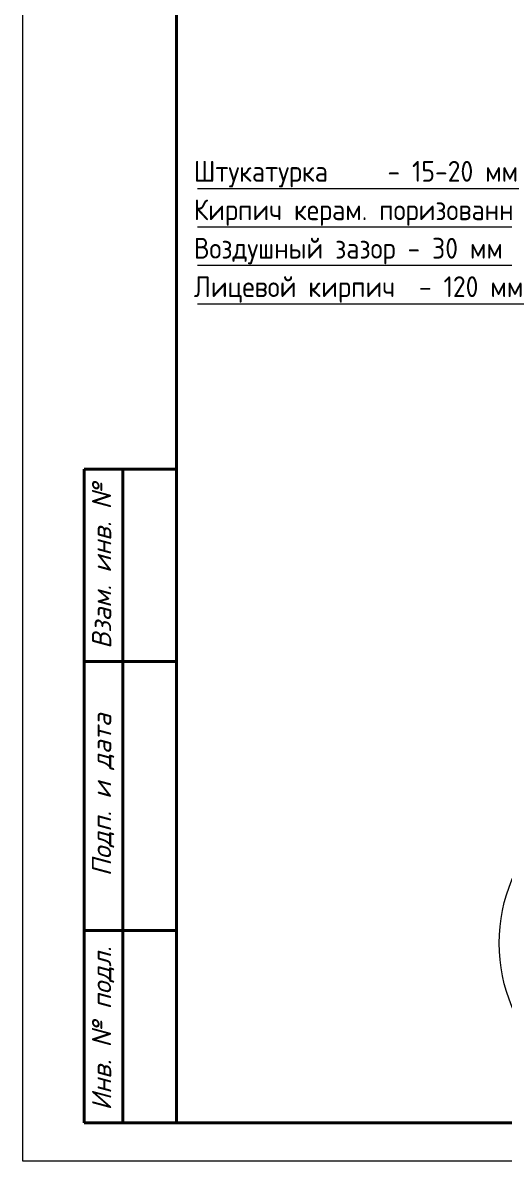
# Model space of a CAD drawing. Header units: millimetres. Extents: x 854812 to 1164625, y 589925 to 823301.
# Drawn here: x 1072554 to 1078815, y 621926 to 636730 of the extents above; entities that cross this region are included whole.
import ezdxf
from ezdxf.enums import TextEntityAlignment as Align

# ---------------------------------------------------------------- set-up
doc = ezdxf.new("R2010")
doc.units = ezdxf.units.MM
for name, color, linetype, lineweight in [('Text', 7, 'Continuous', 15), ('текст', 7, 'Continuous', 13), ('УКАЗАТЕЛЬ', 6, 'Continuous', 13), ('ФАСАД', 7, 'Continuous', 13)]:
    doc.layers.add(name, color=color, linetype=linetype, lineweight=lineweight)
doc.styles.add('GOST 2.304', font='isocpeur.ttf', dxfattribs={"width": 0.9})
doc.styles.get("Standard").update_dxf_attribs({"font": 'arial.ttf'})
doc.styles.add('Ок1', font='isocpeur.ttf', dxfattribs={"oblique": 15})
doc.styles.add('Оксана', font='arial.ttf')

# ---------------------------------------------------------------- blocks, each defined once
blk = doc.blocks.new('*U8')
at = {"color": 7, "linetype": 'Continuous', "lineweight": 40}
for p, q in [((-412, 90), (-400, 90)), ((-412, 5), (-412, 90)), ((-407, 5), (-407, 90)), ((-412, 65), (-400, 65)), ((-412, 30), (-400, 30)), ((-412, 5), (-400, 5))]:
    blk.add_line(p, q, dxfattribs=at)
at = {"color": 7, "linetype": 'Continuous', "lineweight": 0}
blk.add_lwpolyline([(-420, 297), (0, 297), (0, 0), (-420, 0)], close=True, dxfattribs=at)
at = {"color": 7, "linetype": 'Continuous', "lineweight": 40}
blk.add_lwpolyline([(-400, 292), (-5, 292), (-5, 5), (-400, 5)], close=True, dxfattribs=at)
at = {"color": 7, "style": 'Оксана', "flags": 8}
for tag, height, p in [('НАИМЕНОВАНИЕ_ОБЪЕКТА_СТРОИТЕЛЬСТВА', 2.71, (-64.88, 42.01)), ('НАИМЕНОВАНИЕ_ЧЕРТЕЖА', 2.86, (-88.9, 11.79))]:
    blk.add_attdef(tag, text='', height=height, dxfattribs=at).set_placement(p, align=Align.MIDDLE_CENTER)
at = {"color": 7, "linetype": 'Continuous', "lineweight": 20, "style": 'Оксана', "flags": 8}
blk.add_attdef('ИНВ.№ПОДЛ.', text='', height=2.5, rotation=90, dxfattribs=at).set_placement((-403.5, 17.5), align=Align.MIDDLE_CENTER)
for tag, height, p in [('НАИМЕНОВАНИЕ_СООРУЖЕНИЯ', 3.57, (-91.21, 26.62)), ('ОРГАНИЗАЦИЯ/ЛИЦЕНЗИЯ', 2.29, (-29.74, 11.97))]:
    blk.add_attdef(tag, text='', height=height, dxfattribs=at).set_placement(p, align=Align.MIDDLE_CENTER)
at = {"color": 7, "linetype": 'Continuous', "lineweight": 20, "flags": 8}
for tag, p in [('---------------------------------------------------', (-210, 5)), ('--------------------------------------------------', (-210, -2))]:
    blk.add_attdef(tag, text='', height=0.143, dxfattribs=at).set_placement(p, align=Align.TOP_LEFT)
at = {"layer": 'Text', "color": 7, "linetype": 'Continuous', "lineweight": 20, "style": 'GOST 2.304', "width": 0.9, "flags": 8}
blk.add_attdef('ОБОЗНАЧЕНИЕ_ДОКУМЕНТА', text='', height=4.29, dxfattribs=at).set_placement((-65.21, 54.98), align=Align.MIDDLE_CENTER)
at = {"layer": 'Text', "color": 7, "style": 'GOST 2.304', "width": 0.9, "flags": 8}
for tag, p in [('СТАДИЯ', (-47.5, 25)), ('ЛИСТ', (-32.5, 25)), ('ЛИСТОВ', (-15, 25))]:
    blk.add_attdef(tag, text='', height=2.86, dxfattribs=at).set_placement(p, align=Align.MIDDLE_CENTER)
at = {"layer": 'текст', "color": 7, "linetype": 'Continuous', "style": 'Ок1', "oblique": 15}
for s, p in [('Взам. инв. №', (-408.5, 66.63)), ('Подп. и дата', (-408.5, 37.05)), ('Инв. № подл.', (-408.5, 6.6))]:
    blk.add_text(s, height=2.5, rotation=90.0002, dxfattribs=at).set_placement(p)

msp = doc.modelspace()

# ---------------------------------------------------------------- linework, layer by layer
at = {"layer": 'УКАЗАТЕЛЬ', "color": 7, "ltscale": 0.4}
for p, q in [((1086907.3, 634572.4, 0), (1074824.5, 634572.4, 0)), ((1080761, 634072.4, 0), (1074824.5, 634072.4, 0)), ((1080761, 633572.4, 0), (1074824.5, 633572.4, 0)), ((1080761, 633072.4, 0), (1074824.5, 633072.4, 0))]:
    msp.add_line(p, q, dxfattribs=at)
at = {"layer": 'ФАСАД'}
msp.add_circle((1080863.7, 624761.8, 0), 2113.6, dxfattribs=at)

# ---------------------------------------------------------------- block references
at = {"ltscale": 130, "xscale": 100, "yscale": 100, "zscale": 100}
msp.add_blockref('*U8', (1114553.9, 621926.2), dxfattribs=at)

# ---------------------------------------------------------------- texts
at = {"layer": 'Text', "color": 7, "ltscale": 64.565217, "style": 'GOST 2.304', "width": 0.9}
for s, p in [('Штукатурка     - 15-20 мм ', (1074778.3, 634663.4, 0)), ('Кирпич керам. поризованный - 510 мм', (1074778.3, 634163.4, 0)), ('Воздушный зазор - 30 мм', (1074778.3, 633663.4, 0)), ('Лицевой кирпич  - 120 мм', (1074778.3, 633163.4, 0))]:
    msp.add_text(s, height=270, dxfattribs=at).set_placement(p)

doc.saveas('drawing.dxf')
